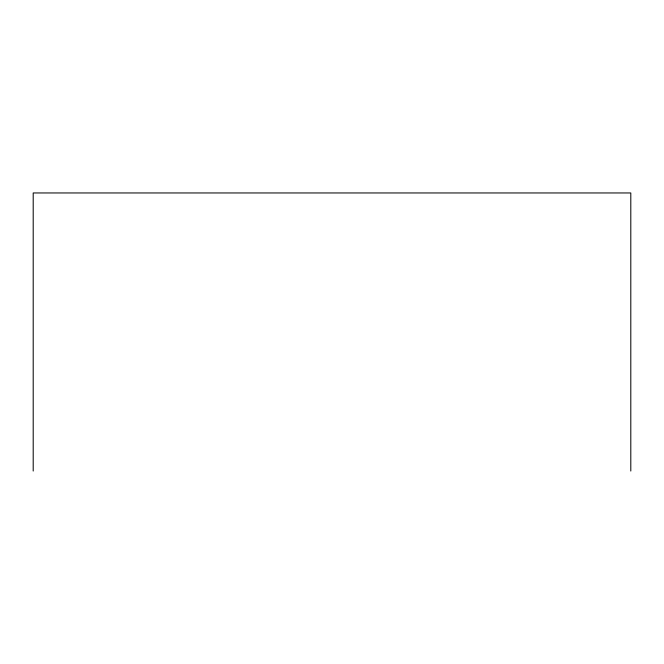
<?xml version="1.0" encoding="UTF-8"?>
<svg xmlns="http://www.w3.org/2000/svg" width="664" height="664" viewBox="0 0 664 664"><rect width="100%" height="100%" fill="white"/><g stroke="black" fill="none" stroke-linecap="round" stroke-linejoin="round"><path stroke-width="1" d="M630.8 471.042L630.8 192.958L33.2 192.958L33.2 471.042"/></g></svg>
